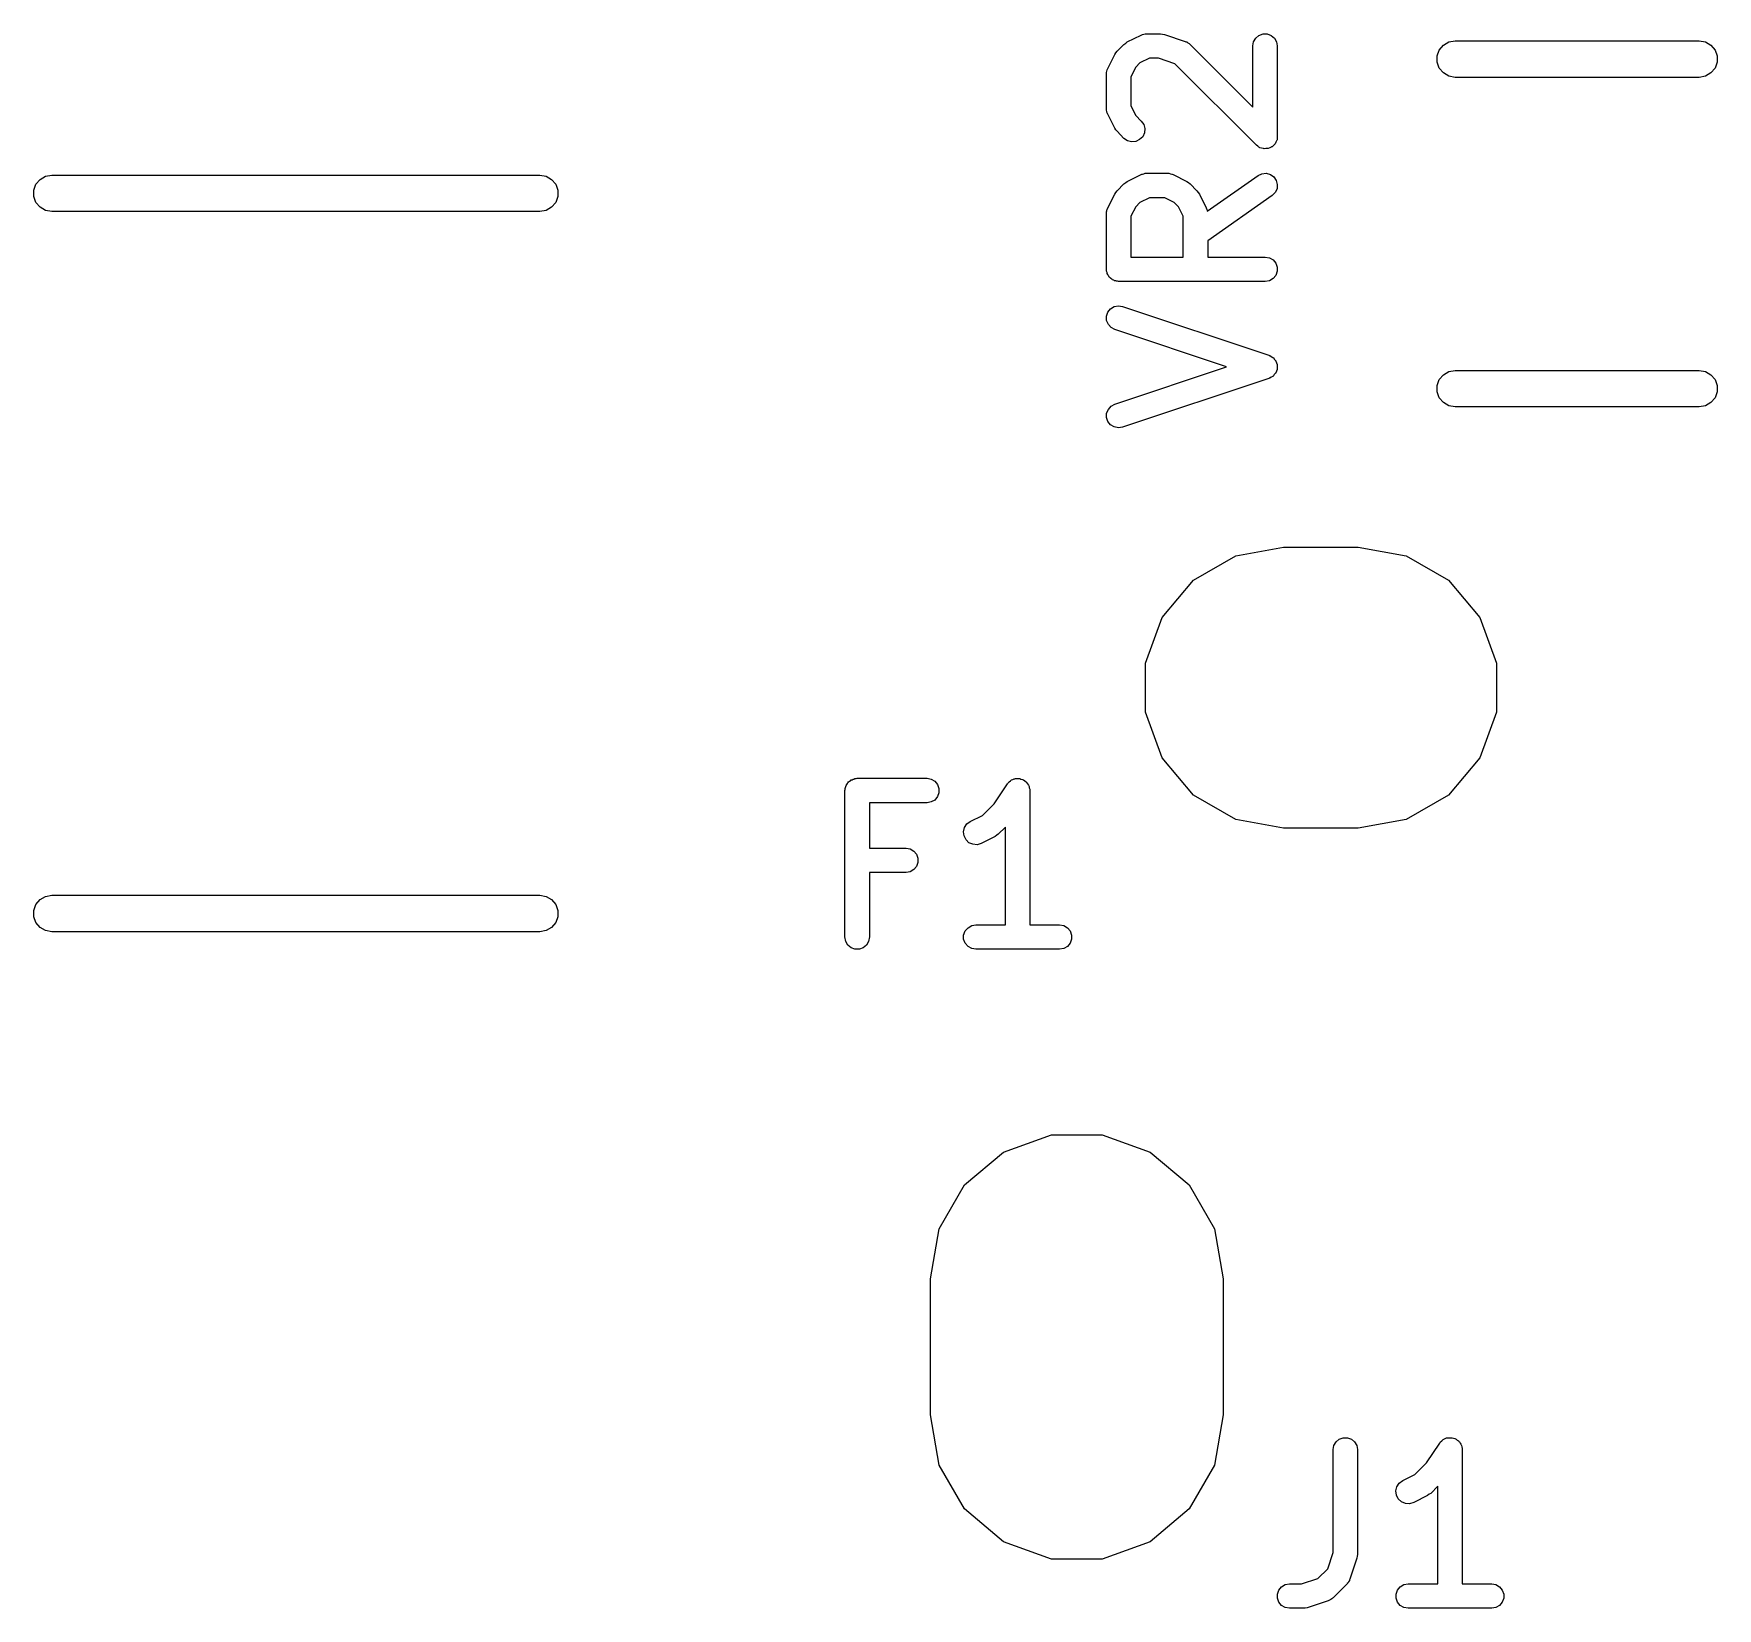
# Model space of a CAD drawing. Extents: x 125.5 to 143.1, y -145.4 to -100.4.
# Drawn here: x 126.38 to 133.27, y -145.22 to -138.77 of the extents above; entities that cross this region are included whole.
import ezdxf

# ---------------------------------------------------------------- set-up
doc = ezdxf.new("R2010")
doc.units = 0
doc.header["$MEASUREMENT"] = 0
doc.layers.add('BLACK', color=7, linetype='CONTINUOUS')

msp = doc.modelspace()

# ---------------------------------------------------------------- linework, layer by layer
at = {"layer": 'Black'}
for p, q in [((130.856, -138.805), (130.913, -138.777)), ((130.913, -138.777), (130.916, -138.776)), ((130.916, -138.776), (130.919, -138.774)), ((130.919, -138.774), (130.924, -138.773)), ((130.924, -138.773), (130.93, -138.772)), ((130.93, -138.772), (130.933, -138.772)), ((130.933, -138.772), (130.936, -138.771)), ((130.936, -138.771), (130.993, -138.771)), ((130.993, -138.771), (131.001, -138.773)), ((131.001, -138.773), (131.009, -138.774)), ((131.009, -138.774), (131.094, -138.803)), ((131.383, -138.789), (131.396, -138.778)), ((131.396, -138.778), (131.413, -138.772)), ((131.413, -138.772), (131.43, -138.772)), ((131.43, -138.772), (131.446, -138.778)), ((131.446, -138.778), (131.46, -138.789)), ((130.777, -138.913), (130.805, -138.856)), ((130.805, -138.856), (130.81, -138.85)), ((130.81, -138.85), (130.815, -138.843)), ((130.815, -138.843), (130.843, -138.815)), ((130.843, -138.815), (130.85, -138.81)), ((130.85, -138.81), (130.856, -138.805)), ((131.094, -138.803), (131.097, -138.804)), ((131.097, -138.804), (131.1, -138.805)), ((131.1, -138.805), (131.104, -138.808)), ((131.104, -138.808), (131.11, -138.811)), ((131.11, -138.811), (131.112, -138.813)), ((131.112, -138.813), (131.114, -138.815)), ((131.114, -138.815), (131.371, -139.072)), ((131.371, -138.821), (131.374, -138.804)), ((131.371, -139.072), (131.371, -138.821)), ((131.374, -138.804), (131.383, -138.789)), ((131.46, -138.789), (131.468, -138.804)), ((131.468, -138.804), (131.471, -138.821)), ((131.471, -138.821), (131.471, -139.193)), ((132.126, -138.862), (132.135, -138.838)), ((132.135, -138.838), (132.152, -138.818)), ((132.152, -138.818), (132.174, -138.805)), ((132.174, -138.805), (132.2, -138.8)), ((132.2, -138.8), (133.2, -138.8)), ((133.2, -138.8), (133.226, -138.805)), ((133.226, -138.805), (133.248, -138.818)), ((133.248, -138.818), (133.265, -138.838)), ((133.265, -138.838), (133.274, -138.862)), ((130.772, -138.93), (130.773, -138.924)), ((130.773, -138.924), (130.774, -138.919)), ((130.774, -138.919), (130.776, -138.916)), ((130.776, -138.916), (130.777, -138.913)), ((130.891, -138.908), (130.871, -138.948)), ((130.908, -138.891), (130.891, -138.908)), ((130.948, -138.871), (130.908, -138.891)), ((130.985, -138.871), (130.948, -138.871)), ((131.052, -138.894), (130.985, -138.871)), ((131.386, -139.228), (131.052, -138.894)), ((132.126, -138.888), (132.126, -138.862)), ((132.135, -138.912), (132.126, -138.888)), ((132.152, -138.932), (132.135, -138.912)), ((133.265, -138.912), (133.248, -138.932)), ((133.274, -138.888), (133.265, -138.912)), ((133.274, -138.862), (133.274, -138.888)), ((130.771, -138.936), (130.772, -138.933)), ((130.771, -139.079), (130.771, -138.936)), ((130.772, -138.933), (130.772, -138.93)), ((130.871, -138.948), (130.871, -139.067)), ((132.174, -138.945), (132.152, -138.932)), ((132.2, -138.95), (132.174, -138.945)), ((133.2, -138.95), (132.2, -138.95)), ((133.226, -138.945), (133.2, -138.95)), ((133.248, -138.932), (133.226, -138.945)), ((130.772, -139.081), (130.771, -139.079)), ((130.772, -139.084), (130.772, -139.081)), ((130.773, -139.09), (130.772, -139.084)), ((130.774, -139.096), (130.773, -139.09)), ((130.776, -139.098), (130.774, -139.096)), ((130.777, -139.101), (130.776, -139.098)), ((130.805, -139.158), (130.777, -139.101)), ((130.871, -139.067), (130.891, -139.106)), ((130.891, -139.106), (130.914, -139.129)), ((130.914, -139.129), (130.924, -139.143)), ((130.81, -139.165), (130.805, -139.158)), ((130.815, -139.171), (130.81, -139.165)), ((130.843, -139.2), (130.815, -139.171)), ((130.857, -139.21), (130.843, -139.2)), ((130.92, -139.193), (130.907, -139.205)), ((130.927, -139.177), (130.92, -139.193)), ((130.924, -139.143), (130.928, -139.16)), ((130.928, -139.16), (130.927, -139.177)), ((131.471, -139.193), (131.47, -139.199)), ((131.47, -139.199), (131.47, -139.206)), ((130.874, -139.214), (130.857, -139.21)), ((130.892, -139.213), (130.874, -139.214)), ((130.907, -139.205), (130.892, -139.213)), ((131.391, -139.232), (131.386, -139.228)), ((131.396, -139.236), (131.391, -139.232)), ((131.398, -139.237), (131.396, -139.236)), ((131.4, -139.238), (131.398, -139.237)), ((131.407, -139.24), (131.4, -139.238)), ((131.413, -139.242), (131.407, -139.24)), ((131.415, -139.242), (131.413, -139.242)), ((131.417, -139.243), (131.415, -139.242)), ((131.424, -139.242), (131.417, -139.243)), ((131.43, -139.242), (131.424, -139.242)), ((131.432, -139.241), (131.43, -139.242)), ((131.434, -139.241), (131.432, -139.241)), ((131.44, -139.238), (131.434, -139.241)), ((131.446, -139.236), (131.44, -139.238)), ((131.448, -139.235), (131.446, -139.236)), ((131.45, -139.234), (131.448, -139.235)), ((131.455, -139.229), (131.45, -139.234)), ((131.46, -139.225), (131.455, -139.229)), ((131.461, -139.223), (131.46, -139.225)), ((131.462, -139.222), (131.461, -139.223)), ((131.465, -139.216), (131.462, -139.222)), ((131.468, -139.21), (131.465, -139.216)), ((131.469, -139.208), (131.468, -139.21)), ((131.47, -139.206), (131.469, -139.208)), ((126.376, -139.412), (126.385, -139.387)), ((126.385, -139.387), (126.402, -139.368)), ((126.402, -139.368), (126.424, -139.355)), ((126.424, -139.355), (126.45, -139.35)), ((126.45, -139.35), (128.45, -139.35)), ((128.45, -139.35), (128.476, -139.355)), ((128.476, -139.355), (128.498, -139.368)), ((128.498, -139.368), (128.515, -139.387)), ((128.515, -139.387), (128.524, -139.412)), ((130.815, -139.415), (130.843, -139.386)), ((130.843, -139.386), (130.85, -139.381)), ((130.85, -139.381), (130.856, -139.377)), ((130.856, -139.377), (130.913, -139.348)), ((130.913, -139.348), (130.916, -139.347)), ((130.916, -139.347), (130.919, -139.346)), ((130.919, -139.346), (130.924, -139.345)), ((130.924, -139.345), (130.93, -139.343)), ((130.93, -139.343), (130.933, -139.343)), ((130.933, -139.343), (130.936, -139.343)), ((130.936, -139.343), (131.021, -139.343)), ((131.021, -139.343), (131.024, -139.343)), ((131.024, -139.343), (131.027, -139.343)), ((131.027, -139.343), (131.033, -139.345)), ((131.033, -139.345), (131.039, -139.346)), ((131.039, -139.346), (131.041, -139.347)), ((131.041, -139.347), (131.044, -139.348)), ((131.044, -139.348), (131.101, -139.377)), ((131.101, -139.377), (131.107, -139.381)), ((131.107, -139.381), (131.114, -139.386)), ((131.114, -139.386), (131.142, -139.415)), ((131.184, -139.498), (131.393, -139.352)), ((131.393, -139.352), (131.408, -139.345)), ((131.408, -139.345), (131.426, -139.343)), ((131.426, -139.343), (131.443, -139.348)), ((131.443, -139.348), (131.457, -139.358)), ((131.457, -139.358), (131.467, -139.372)), ((131.47, -139.406), (131.462, -139.422)), ((131.467, -139.372), (131.471, -139.389)), ((131.471, -139.389), (131.47, -139.406)), ((126.376, -139.438), (126.376, -139.412)), ((126.385, -139.463), (126.376, -139.438)), ((126.402, -139.482), (126.385, -139.463)), ((128.515, -139.463), (128.498, -139.482)), ((128.524, -139.438), (128.515, -139.463)), ((128.524, -139.412), (128.524, -139.438)), ((130.777, -139.485), (130.805, -139.428)), ((130.805, -139.428), (130.81, -139.421)), ((130.81, -139.421), (130.815, -139.415)), ((130.908, -139.463), (130.891, -139.48)), ((130.948, -139.443), (130.908, -139.463)), ((131.01, -139.443), (130.948, -139.443)), ((131.049, -139.463), (131.01, -139.443)), ((131.066, -139.48), (131.049, -139.463)), ((131.142, -139.415), (131.147, -139.421)), ((131.147, -139.421), (131.152, -139.428)), ((131.152, -139.428), (131.18, -139.485)), ((131.45, -139.434), (131.186, -139.619)), ((131.462, -139.422), (131.45, -139.434)), ((126.424, -139.495), (126.402, -139.482)), ((126.45, -139.5), (126.424, -139.495)), ((128.45, -139.5), (126.45, -139.5)), ((128.476, -139.495), (128.45, -139.5)), ((128.498, -139.482), (128.476, -139.495)), ((130.771, -139.507), (130.772, -139.504)), ((130.771, -139.736), (130.771, -139.507)), ((130.772, -139.501), (130.773, -139.496)), ((130.772, -139.504), (130.772, -139.501)), ((130.773, -139.496), (130.774, -139.49)), ((130.774, -139.49), (130.776, -139.488)), ((130.776, -139.488), (130.777, -139.485)), ((130.891, -139.48), (130.871, -139.519)), ((130.871, -139.519), (130.871, -139.686)), ((131.086, -139.519), (131.066, -139.48)), ((131.086, -139.686), (131.086, -139.519)), ((131.18, -139.485), (131.181, -139.488)), ((131.181, -139.488), (131.183, -139.49)), ((131.183, -139.49), (131.184, -139.496)), ((131.184, -139.496), (131.184, -139.498)), ((131.186, -139.619), (131.186, -139.686)), ((130.772, -139.74), (130.771, -139.736)), ((130.772, -139.744), (130.772, -139.74)), ((130.774, -139.749), (130.772, -139.744)), ((130.774, -139.753), (130.774, -139.749)), ((130.777, -139.757), (130.774, -139.753)), ((130.871, -139.686), (131.086, -139.686)), ((131.186, -139.686), (131.421, -139.686)), ((131.421, -139.686), (131.439, -139.689)), ((131.439, -139.689), (131.454, -139.697)), ((131.454, -139.697), (131.465, -139.711)), ((131.465, -139.711), (131.471, -139.727)), ((131.471, -139.744), (131.465, -139.761)), ((131.471, -139.727), (131.471, -139.744)), ((130.778, -139.761), (130.777, -139.757)), ((130.781, -139.764), (130.778, -139.761)), ((130.783, -139.768), (130.781, -139.764)), ((130.786, -139.771), (130.783, -139.768)), ((130.789, -139.774), (130.786, -139.771)), ((130.793, -139.776), (130.789, -139.774)), ((130.796, -139.779), (130.793, -139.776)), ((130.801, -139.781), (130.796, -139.779)), ((130.804, -139.783), (130.801, -139.781)), ((130.809, -139.783), (130.804, -139.783)), ((130.813, -139.785), (130.809, -139.783)), ((130.817, -139.785), (130.813, -139.785)), ((130.821, -139.786), (130.817, -139.785)), ((131.421, -139.786), (130.821, -139.786)), ((131.439, -139.783), (131.421, -139.786)), ((131.454, -139.774), (131.439, -139.783)), ((131.465, -139.761), (131.454, -139.774)), ((130.788, -139.898), (130.803, -139.889)), ((130.803, -139.889), (130.82, -139.886)), ((130.82, -139.886), (130.837, -139.888)), ((130.837, -139.888), (131.437, -140.088)), ((130.772, -139.928), (130.777, -139.912)), ((130.772, -139.946), (130.772, -139.928)), ((130.779, -139.962), (130.772, -139.946)), ((130.777, -139.912), (130.788, -139.898)), ((130.79, -139.975), (130.779, -139.962)), ((130.806, -139.983), (130.79, -139.975)), ((131.263, -140.136), (130.806, -139.983)), ((131.437, -140.088), (131.438, -140.089)), ((131.438, -140.089), (131.44, -140.089)), ((131.44, -140.089), (131.446, -140.093)), ((131.446, -140.093), (131.453, -140.097)), ((131.453, -140.097), (131.453, -140.098)), ((131.453, -140.098), (131.455, -140.098)), ((131.455, -140.098), (131.459, -140.104)), ((130.806, -140.288), (131.263, -140.136)), ((131.459, -140.167), (131.455, -140.173)), ((131.459, -140.104), (131.464, -140.11)), ((131.464, -140.162), (131.459, -140.167)), ((131.464, -140.11), (131.465, -140.111)), ((131.465, -140.161), (131.464, -140.162)), ((131.465, -140.111), (131.465, -140.112)), ((131.465, -140.112), (131.468, -140.119)), ((131.468, -140.153), (131.465, -140.16)), ((131.465, -140.16), (131.465, -140.161)), ((131.468, -140.119), (131.47, -140.126)), ((131.47, -140.146), (131.468, -140.153)), ((131.47, -140.126), (131.47, -140.127)), ((131.47, -140.127), (131.471, -140.128)), ((131.471, -140.143), (131.47, -140.144)), ((131.47, -140.144), (131.47, -140.146)), ((131.471, -140.128), (131.471, -140.136)), ((131.471, -140.136), (131.471, -140.143)), ((132.152, -140.168), (132.174, -140.155)), ((132.174, -140.155), (132.2, -140.15)), ((132.2, -140.15), (133.2, -140.15)), ((133.2, -140.15), (133.226, -140.155)), ((133.226, -140.155), (133.248, -140.168)), ((131.437, -140.183), (130.837, -140.383)), ((131.438, -140.182), (131.437, -140.183)), ((131.44, -140.182), (131.438, -140.182)), ((131.446, -140.178), (131.44, -140.182)), ((131.453, -140.175), (131.446, -140.178)), ((131.455, -140.173), (131.453, -140.174)), ((131.453, -140.174), (131.453, -140.175)), ((132.126, -140.212), (132.135, -140.188)), ((132.126, -140.238), (132.126, -140.212)), ((132.135, -140.188), (132.152, -140.168)), ((133.248, -140.168), (133.265, -140.188)), ((133.265, -140.188), (133.274, -140.212)), ((133.274, -140.212), (133.274, -140.238)), ((130.779, -140.31), (130.79, -140.297)), ((130.79, -140.297), (130.806, -140.288)), ((132.135, -140.262), (132.126, -140.238)), ((132.152, -140.282), (132.135, -140.262)), ((132.174, -140.295), (132.152, -140.282)), ((132.2, -140.3), (132.174, -140.295)), ((133.2, -140.3), (132.2, -140.3)), ((133.226, -140.295), (133.2, -140.3)), ((133.248, -140.282), (133.226, -140.295)), ((133.265, -140.262), (133.248, -140.282)), ((133.274, -140.238), (133.265, -140.262)), ((130.772, -140.326), (130.779, -140.31)), ((130.772, -140.343), (130.772, -140.326)), ((130.777, -140.36), (130.772, -140.343)), ((130.788, -140.373), (130.777, -140.36)), ((130.803, -140.382), (130.788, -140.373)), ((130.82, -140.386), (130.803, -140.382)), ((130.837, -140.383), (130.82, -140.386)), ((131.128, -141.01), (131.301, -140.91)), ((131.301, -140.91), (131.497, -140.875)), ((131.497, -140.875), (131.803, -140.875)), ((131.803, -140.875), (131.999, -140.91)), ((131.999, -140.91), (132.172, -141.01)), ((130.999, -141.162), (131.128, -141.01)), ((132.172, -141.01), (132.301, -141.162)), ((130.931, -141.35), (130.999, -141.162)), ((132.301, -141.162), (132.369, -141.35)), ((130.931, -141.55), (130.931, -141.35)), ((132.369, -141.35), (132.369, -141.55)), ((130.999, -141.737), (130.931, -141.55)), ((132.369, -141.55), (132.301, -141.737)), ((131.128, -141.89), (130.999, -141.737)), ((132.301, -141.737), (132.172, -141.89)), ((129.737, -141.824), (129.741, -141.822)), ((129.741, -141.822), (129.746, -141.822)), ((129.746, -141.822), (129.75, -141.821)), ((129.75, -141.821), (130.036, -141.821)), ((130.036, -141.821), (130.053, -141.824)), ((130.396, -141.823), (130.398, -141.822)), ((130.398, -141.822), (130.404, -141.822)), ((130.404, -141.822), (130.41, -141.822)), ((130.41, -141.822), (130.413, -141.822)), ((130.413, -141.822), (130.416, -141.822)), ((130.416, -141.822), (130.421, -141.824)), ((129.7, -141.871), (129.701, -141.867)), ((129.7, -142.471), (129.7, -141.871)), ((129.701, -141.863), (129.702, -141.859)), ((129.701, -141.867), (129.701, -141.863)), ((129.702, -141.859), (129.703, -141.854)), ((129.703, -141.854), (129.705, -141.851)), ((129.705, -141.851), (129.707, -141.846)), ((129.707, -141.846), (129.71, -141.843)), ((129.71, -141.843), (129.712, -141.839)), ((129.712, -141.839), (129.715, -141.836)), ((129.715, -141.836), (129.718, -141.833)), ((129.718, -141.833), (129.722, -141.831)), ((129.722, -141.831), (129.725, -141.828)), ((129.725, -141.828), (129.729, -141.827)), ((129.729, -141.827), (129.733, -141.824)), ((129.733, -141.824), (129.737, -141.824)), ((130.053, -141.824), (130.068, -141.833)), ((130.068, -141.833), (130.079, -141.846)), ((130.079, -141.846), (130.085, -141.863)), ((130.085, -141.88), (130.079, -141.896)), ((130.085, -141.863), (130.085, -141.88)), ((130.311, -141.925), (130.366, -141.844)), ((130.366, -141.844), (130.367, -141.842)), ((130.367, -141.842), (130.369, -141.839)), ((130.369, -141.839), (130.373, -141.835)), ((130.373, -141.835), (130.378, -141.831)), ((130.378, -141.831), (130.38, -141.83)), ((130.38, -141.83), (130.382, -141.828)), ((130.382, -141.828), (130.388, -141.826)), ((130.388, -141.826), (130.393, -141.823)), ((130.393, -141.823), (130.396, -141.823)), ((130.421, -141.824), (130.427, -141.826)), ((130.427, -141.826), (130.43, -141.827)), ((130.43, -141.827), (130.432, -141.828)), ((130.432, -141.828), (130.437, -141.832)), ((130.437, -141.832), (130.442, -141.835)), ((130.442, -141.835), (130.443, -141.838)), ((130.443, -141.838), (130.445, -141.839)), ((130.445, -141.839), (130.448, -141.844)), ((130.448, -141.844), (130.452, -141.849)), ((130.452, -141.849), (130.453, -141.852)), ((130.453, -141.852), (130.454, -141.854)), ((130.454, -141.854), (130.455, -141.86)), ((130.455, -141.86), (130.457, -141.866)), ((130.457, -141.866), (130.457, -141.869)), ((130.457, -141.869), (130.457, -141.871)), ((130.457, -141.871), (130.457, -142.421)), ((131.301, -141.99), (131.128, -141.89)), ((132.172, -141.89), (131.999, -141.99)), ((130.036, -141.921), (129.8, -141.921)), ((129.8, -141.921), (129.8, -142.107)), ((130.053, -141.918), (130.036, -141.921)), ((130.068, -141.91), (130.053, -141.918)), ((130.079, -141.896), (130.068, -141.91)), ((130.263, -141.973), (130.311, -141.925)), ((130.186, -142.04), (130.19, -142.023)), ((130.19, -142.023), (130.199, -142.008)), ((130.199, -142.008), (130.213, -141.998)), ((130.213, -141.998), (130.263, -141.973)), ((130.357, -142.021), (130.328, -142.05)), ((130.357, -142.421), (130.357, -142.021)), ((131.497, -142.025), (131.301, -141.99)), ((131.803, -142.025), (131.497, -142.025)), ((131.999, -141.99), (131.803, -142.025)), ((130.188, -142.057), (130.186, -142.04)), ((130.196, -142.073), (130.188, -142.057)), ((130.208, -142.085), (130.196, -142.073)), ((130.224, -142.091), (130.208, -142.085)), ((130.241, -142.093), (130.224, -142.091)), ((130.258, -142.088), (130.241, -142.093)), ((130.315, -142.059), (130.258, -142.088)), ((130.322, -142.054), (130.315, -142.059)), ((130.328, -142.05), (130.322, -142.054)), ((129.8, -142.107), (129.95, -142.107)), ((129.95, -142.107), (129.967, -142.11)), ((129.967, -142.11), (129.982, -142.119)), ((129.982, -142.119), (129.993, -142.132)), ((129.993, -142.132), (129.999, -142.148)), ((129.999, -142.166), (129.993, -142.182)), ((129.999, -142.148), (129.999, -142.166)), ((129.95, -142.207), (129.8, -142.207)), ((129.8, -142.207), (129.8, -142.471)), ((129.967, -142.204), (129.95, -142.207)), ((129.982, -142.195), (129.967, -142.204)), ((129.993, -142.182), (129.982, -142.195)), ((126.402, -142.318), (126.424, -142.305)), ((126.424, -142.305), (126.45, -142.3)), ((126.45, -142.3), (128.45, -142.3)), ((128.45, -142.3), (128.476, -142.305)), ((128.476, -142.305), (128.498, -142.318)), ((126.376, -142.362), (126.385, -142.338)), ((126.376, -142.388), (126.376, -142.362)), ((126.385, -142.338), (126.402, -142.318)), ((128.498, -142.318), (128.515, -142.338)), ((128.515, -142.338), (128.524, -142.362)), ((128.524, -142.362), (128.524, -142.388)), ((126.385, -142.412), (126.376, -142.388)), ((126.402, -142.432), (126.385, -142.412)), ((126.424, -142.445), (126.402, -142.432)), ((128.498, -142.432), (128.476, -142.445)), ((128.515, -142.412), (128.498, -142.432)), ((128.524, -142.388), (128.515, -142.412)), ((130.192, -142.446), (130.204, -142.433)), ((130.204, -142.433), (130.219, -142.424)), ((130.219, -142.424), (130.236, -142.421)), ((130.236, -142.421), (130.357, -142.421)), ((130.457, -142.421), (130.579, -142.421)), ((130.579, -142.421), (130.596, -142.424)), ((130.596, -142.424), (130.611, -142.433)), ((130.611, -142.433), (130.622, -142.446)), ((126.45, -142.45), (126.424, -142.445)), ((128.45, -142.45), (126.45, -142.45)), ((128.476, -142.445), (128.45, -142.45)), ((129.703, -142.489), (129.7, -142.471)), ((129.712, -142.504), (129.703, -142.489)), ((129.725, -142.515), (129.712, -142.504)), ((129.788, -142.504), (129.775, -142.515)), ((129.797, -142.489), (129.788, -142.504)), ((129.8, -142.471), (129.797, -142.489)), ((130.186, -142.463), (130.192, -142.446)), ((130.186, -142.48), (130.186, -142.463)), ((130.192, -142.496), (130.186, -142.48)), ((130.204, -142.51), (130.192, -142.496)), ((130.219, -142.518), (130.204, -142.51)), ((130.611, -142.51), (130.596, -142.518)), ((130.622, -142.496), (130.611, -142.51)), ((130.622, -142.446), (130.628, -142.463)), ((130.628, -142.48), (130.622, -142.496)), ((130.628, -142.463), (130.628, -142.48)), ((129.741, -142.521), (129.725, -142.515)), ((129.759, -142.521), (129.741, -142.521)), ((129.775, -142.515), (129.759, -142.521)), ((130.236, -142.521), (130.219, -142.518)), ((130.579, -142.521), (130.236, -142.521)), ((130.596, -142.518), (130.579, -142.521)), ((130.35, -143.352), (130.546, -143.281)), ((130.546, -143.281), (130.754, -143.281)), ((130.754, -143.281), (130.95, -143.352)), ((130.19, -143.486), (130.35, -143.352)), ((130.95, -143.352), (131.11, -143.486)), ((130.086, -143.666), (130.19, -143.486)), ((131.11, -143.486), (131.214, -143.666)), ((130.05, -143.872), (130.086, -143.666)), ((131.214, -143.666), (131.25, -143.872)), ((130.05, -144.428), (130.05, -143.872)), ((131.25, -143.872), (131.25, -144.428)), ((130.086, -144.634), (130.05, -144.428)), ((131.25, -144.428), (131.214, -144.634)), ((131.7, -144.571), (131.703, -144.554)), ((131.7, -144.992), (131.7, -144.571)), ((131.703, -144.554), (131.712, -144.539)), ((131.712, -144.539), (131.725, -144.528)), ((131.725, -144.528), (131.741, -144.522)), ((131.741, -144.522), (131.759, -144.522)), ((131.759, -144.522), (131.775, -144.528)), ((131.775, -144.528), (131.788, -144.539)), ((131.788, -144.539), (131.797, -144.554)), ((131.797, -144.554), (131.8, -144.571)), ((131.8, -144.571), (131.8, -145)), ((132.083, -144.625), (132.137, -144.544)), ((132.137, -144.544), (132.139, -144.542)), ((132.139, -144.542), (132.14, -144.539)), ((132.14, -144.539), (132.145, -144.535)), ((132.145, -144.535), (132.149, -144.531)), ((132.149, -144.531), (132.151, -144.53)), ((132.151, -144.53), (132.154, -144.528)), ((132.154, -144.528), (132.159, -144.526)), ((132.159, -144.526), (132.165, -144.523)), ((132.165, -144.523), (132.167, -144.523)), ((132.167, -144.523), (132.17, -144.522)), ((132.17, -144.522), (132.176, -144.522)), ((132.176, -144.522), (132.182, -144.522)), ((132.182, -144.522), (132.184, -144.522)), ((132.184, -144.522), (132.187, -144.522)), ((132.187, -144.522), (132.193, -144.524)), ((132.193, -144.524), (132.199, -144.526)), ((132.199, -144.526), (132.201, -144.527)), ((132.201, -144.527), (132.204, -144.528)), ((132.204, -144.528), (132.208, -144.532)), ((132.208, -144.532), (132.213, -144.535)), ((132.213, -144.535), (132.215, -144.538)), ((132.215, -144.538), (132.217, -144.539)), ((132.217, -144.539), (132.22, -144.544)), ((132.22, -144.544), (132.223, -144.549)), ((132.223, -144.549), (132.224, -144.552)), ((132.224, -144.552), (132.226, -144.554)), ((132.226, -144.554), (132.227, -144.56)), ((132.227, -144.56), (132.228, -144.566)), ((132.228, -144.566), (132.228, -144.569)), ((132.228, -144.569), (132.229, -144.571)), ((132.229, -144.571), (132.229, -145.121)), ((130.19, -144.814), (130.086, -144.634)), ((131.214, -144.634), (131.11, -144.814)), ((132.035, -144.673), (132.083, -144.625)), ((131.961, -144.723), (131.971, -144.708)), ((131.971, -144.708), (131.985, -144.698)), ((131.985, -144.698), (132.035, -144.673)), ((131.957, -144.74), (131.961, -144.723)), ((131.959, -144.757), (131.957, -144.74)), ((131.967, -144.773), (131.959, -144.757)), ((131.98, -144.785), (131.967, -144.773)), ((131.996, -144.791), (131.98, -144.785)), ((132.03, -144.788), (132.013, -144.793)), ((132.087, -144.759), (132.03, -144.788)), ((132.093, -144.754), (132.087, -144.759)), ((132.1, -144.75), (132.093, -144.754)), ((132.129, -144.721), (132.1, -144.75)), ((132.129, -145.121), (132.129, -144.721)), ((130.35, -144.948), (130.19, -144.814)), ((131.11, -144.814), (130.95, -144.948)), ((132.013, -144.793), (131.996, -144.791)), ((130.546, -145.019), (130.35, -144.948)), ((130.95, -144.948), (130.754, -145.019)), ((131.678, -145.059), (131.7, -144.992)), ((130.754, -145.019), (130.546, -145.019)), ((131.637, -145.099), (131.678, -145.059)), ((131.797, -145.016), (131.769, -145.102)), ((131.799, -145.008), (131.797, -145.016)), ((131.8, -145), (131.799, -145.008)), ((131.478, -145.146), (131.489, -145.133)), ((131.489, -145.133), (131.504, -145.124)), ((131.504, -145.124), (131.521, -145.121)), ((131.521, -145.121), (131.57, -145.121)), ((131.57, -145.121), (131.637, -145.099)), ((131.757, -145.121), (131.7, -145.178)), ((131.758, -145.119), (131.757, -145.121)), ((131.761, -145.117), (131.758, -145.119)), ((131.763, -145.112), (131.761, -145.117)), ((131.767, -145.107), (131.763, -145.112)), ((131.769, -145.102), (131.767, -145.104)), ((131.767, -145.104), (131.767, -145.107)), ((131.964, -145.146), (131.975, -145.133)), ((131.975, -145.133), (131.99, -145.124)), ((131.99, -145.124), (132.007, -145.121)), ((132.007, -145.121), (132.129, -145.121)), ((132.229, -145.121), (132.35, -145.121)), ((132.35, -145.121), (132.367, -145.124)), ((132.367, -145.124), (132.382, -145.133)), ((132.382, -145.133), (132.393, -145.146)), ((131.472, -145.163), (131.478, -145.146)), ((131.472, -145.18), (131.472, -145.163)), ((131.478, -145.196), (131.472, -145.18)), ((131.489, -145.21), (131.478, -145.196)), ((131.68, -145.19), (131.594, -145.219)), ((131.683, -145.189), (131.68, -145.19)), ((131.685, -145.188), (131.683, -145.189)), ((131.69, -145.185), (131.685, -145.188)), ((131.695, -145.182), (131.69, -145.185)), ((131.697, -145.18), (131.695, -145.182)), ((131.7, -145.178), (131.697, -145.18)), ((131.958, -145.163), (131.964, -145.146)), ((131.958, -145.18), (131.958, -145.163)), ((131.964, -145.196), (131.958, -145.18)), ((131.975, -145.21), (131.964, -145.196)), ((132.393, -145.196), (132.382, -145.21)), ((132.393, -145.146), (132.399, -145.163)), ((132.399, -145.18), (132.393, -145.196)), ((132.399, -145.163), (132.399, -145.18)), ((131.504, -145.218), (131.489, -145.21)), ((131.521, -145.221), (131.504, -145.218)), ((131.579, -145.221), (131.521, -145.221)), ((131.586, -145.22), (131.579, -145.221)), ((131.594, -145.219), (131.586, -145.22)), ((131.99, -145.218), (131.975, -145.21)), ((132.007, -145.221), (131.99, -145.218)), ((132.35, -145.221), (132.007, -145.221)), ((132.367, -145.218), (132.35, -145.221)), ((132.382, -145.21), (132.367, -145.218))]:
    msp.add_line(p, q, dxfattribs=at)

doc.saveas('drawing.dxf')
